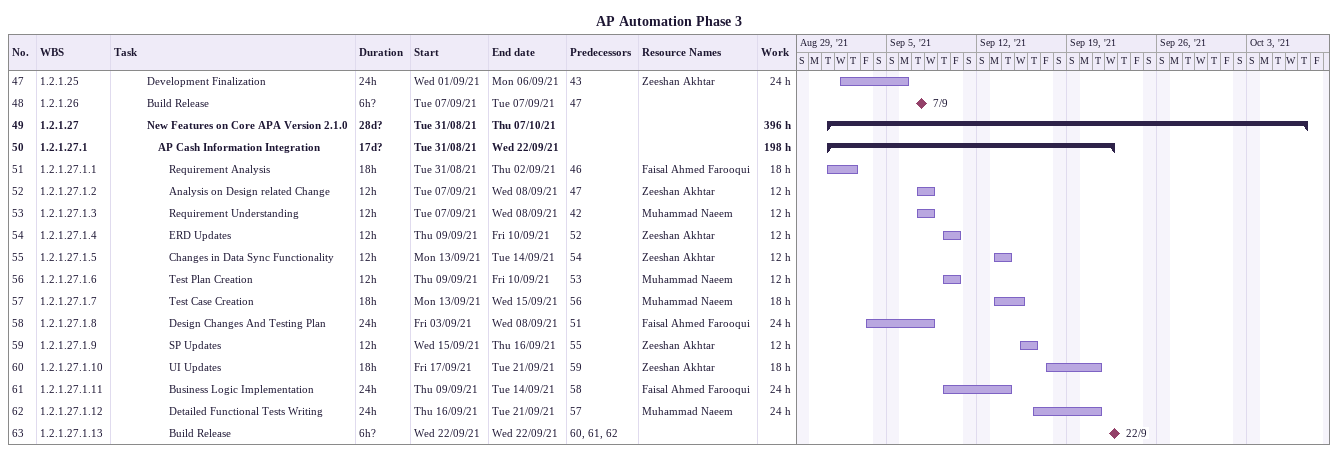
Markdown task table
AP Automation Phase 3

| ID | WBS | Task | Duration | Start | Finish | Predecessors | Resources | Work (h) |
|---|---|---|---|---|---|---|---|---|
| 47 | 1.2.1.25 | Development Finalization | 24h | 2021-09-01 | 2021-09-06 | 43 | Zeeshan Akhtar | 24 |
| 48 | 1.2.1.26 | Build Release | 6h? | 2021-09-07 | 2021-09-07 | 47 |  |  |
| 49 | 1.2.1.27 | **New Features on Core APA Version 2.1.0** | 28d? | 2021-08-31 | 2021-10-07 |  |  | 396 |
| 50 | 1.2.1.27.1 | **AP Cash Information Integration** | 17d? | 2021-08-31 | 2021-09-22 |  |  | 198 |
| 51 | 1.2.1.27.1.1 | Requirement Analysis | 18h | 2021-08-31 | 2021-09-02 | 46 | Faisal Ahmed Farooqui | 18 |
| 52 | 1.2.1.27.1.2 | Analysis on Design related Change | 12h | 2021-09-07 | 2021-09-08 | 47 | Zeeshan Akhtar | 12 |
| 53 | 1.2.1.27.1.3 | Requirement Understanding | 12h | 2021-09-07 | 2021-09-08 | 42 | Muhammad Naeem | 12 |
| 54 | 1.2.1.27.1.4 | ERD Updates | 12h | 2021-09-09 | 2021-09-10 | 52 | Zeeshan Akhtar | 12 |
| 55 | 1.2.1.27.1.5 | Changes in Data Sync Functionality | 12h | 2021-09-13 | 2021-09-14 | 54 | Zeeshan Akhtar | 12 |
| 56 | 1.2.1.27.1.6 | Test Plan Creation | 12h | 2021-09-09 | 2021-09-10 | 53 | Muhammad Naeem | 12 |
| 57 | 1.2.1.27.1.7 | Test Case Creation | 18h | 2021-09-13 | 2021-09-15 | 56 | Muhammad Naeem | 18 |
| 58 | 1.2.1.27.1.8 | Design Changes And Testing Plan | 24h | 2021-09-03 | 2021-09-08 | 51 | Faisal Ahmed Farooqui | 24 |
| 59 | 1.2.1.27.1.9 | SP Updates | 12h | 2021-09-15 | 2021-09-16 | 55 | Zeeshan Akhtar | 12 |
| 60 | 1.2.1.27.1.10 | UI Updates | 18h | 2021-09-17 | 2021-09-21 | 59 | Zeeshan Akhtar | 18 |
| 61 | 1.2.1.27.1.11 | Business Logic Implementation | 24h | 2021-09-09 | 2021-09-14 | 58 | Faisal Ahmed Farooqui | 24 |
| 62 | 1.2.1.27.1.12 | Detailed Functional Tests Writing | 24h | 2021-09-16 | 2021-09-21 | 57 | Muhammad Naeem | 24 |
| 63 | 1.2.1.27.1.13 | Build Release | 6h? | 2021-09-22 | 2021-09-22 | 60, 61, 62 |  |  |
